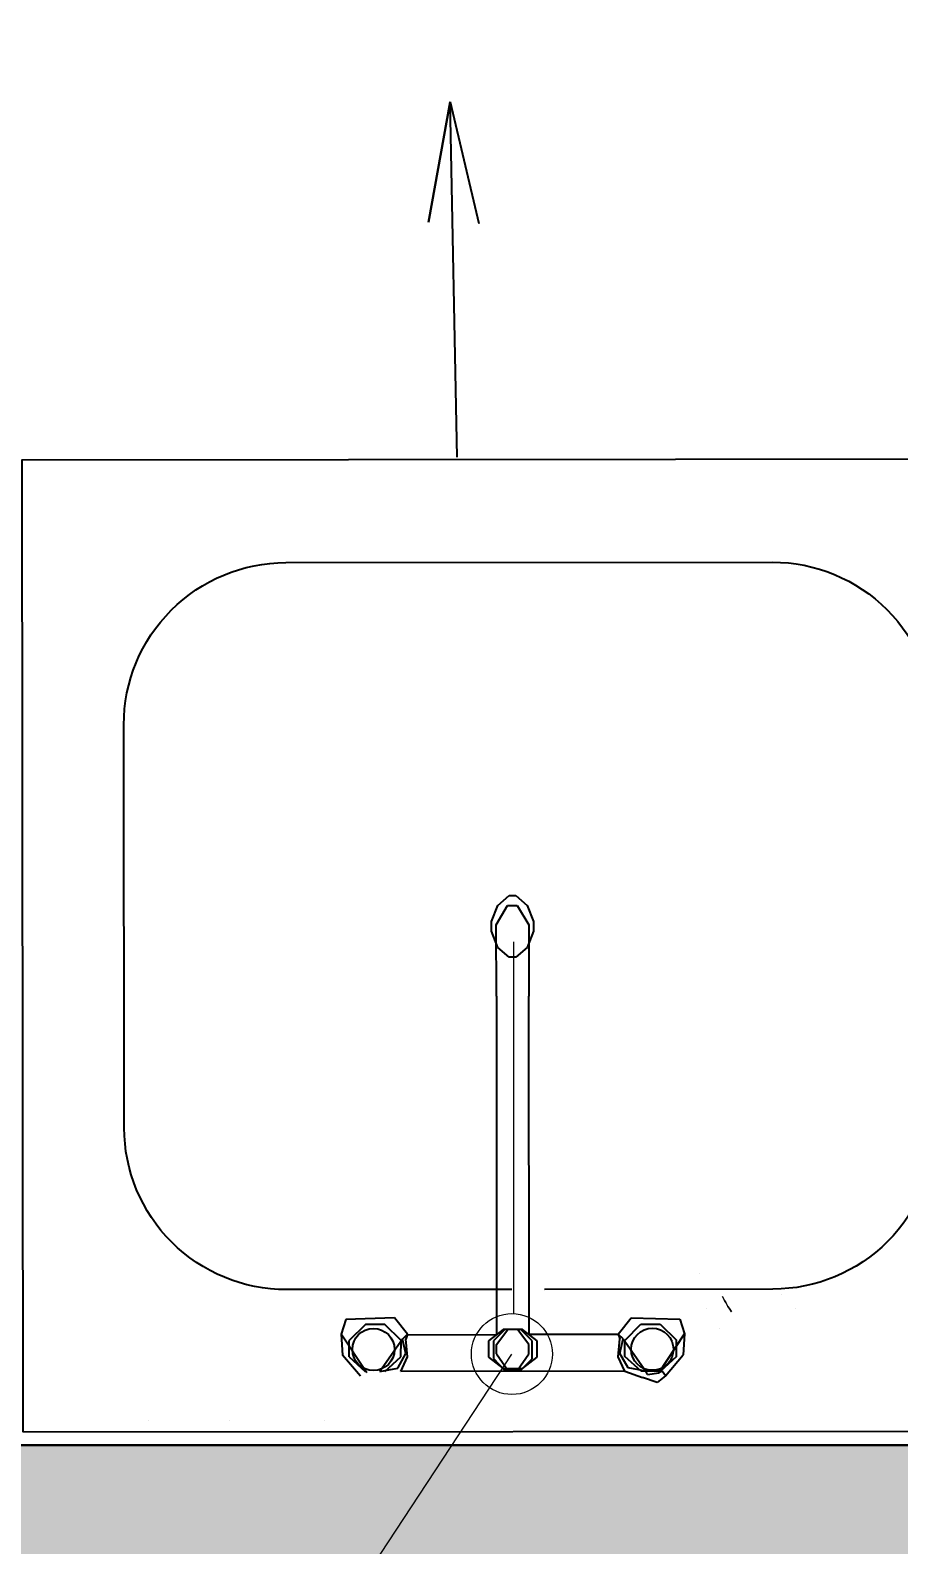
# Model space of a CAD drawing. Header units: millimetres. Extents: x -8689834 to 9419935, y -370377 to 166066.
# Drawn here: x -214098 to -213562, y 109509 to 110444 of the extents above; entities that cross this region are included whole.
import ezdxf
from ezdxf import colors
from ezdxf.entities.mleader import LeaderData, LeaderLine
from ezdxf.math import Vec2, Vec3

# ---------------------------------------------------------------- set-up
doc = ezdxf.new("R2010")
doc.units = ezdxf.units.MM
doc.header["$MEASUREMENT"] = 0
doc.layers.get('0').update_dxf_attribs({"color": 250, "lineweight": 9})
for name, color, linetype, lineweight in [('АР_Отметки', 250, 'Continuous', 15), ('АР_Перегородки газоблок', 165, 'Continuous', 30), ('АР_Перегородки газоблок_Штрих', 165, 'Continuous', 5), ('АР_тонкая линия', 250, 'Continuous', 0), ('ВК_канализация', 32, 'Continuous', 30), ('ТХ_пищеблок', 30, 'Continuous', 20)]:
    doc.layers.add(name, color=color, linetype=linetype, lineweight=lineweight)
doc.layers.add('ТХ_ВК_трапы', color=5, linetype='Continuous')
doc.styles.add('ISOCPEUR', font='isocpeur.ttf', dxfattribs={"width": 0.7})

# ---------------------------------------------------------------- blocks, each defined once
blk = doc.blocks.new('A$C985b353d')
at = {"layer": 'ТХ_ВК_трапы', "color": 18, "ltscale": 100, "true_color": 0x000000}
for p, q in [((6.38, 408.7), (2.19, 189.21)), ((2.19, 189.21), (-11.21, 263.54)), ((-11.21, 263.54), (2.19, 189.21)), ((2.19, 189.21), (19.8, 264.29)), ((-187.9, -0.88), (-262.98, 16.72)), ((192.29, -0.88), (267.37, 16.72)), ((-407.39, 3.3), (-187.9, -0.88)), ((411.78, 3.3), (192.29, -0.88)), ((-187.9, -0.88), (-262.22, -14.29)), ((-262.22, -14.29), (-187.9, -0.88)), ((192.29, -0.88), (266.61, -14.29)), ((266.61, -14.29), (192.29, -0.88)), ((9.66, -190.83), (-3.75, -265.16)), ((-3.75, -265.16), (9.66, -190.83)), ((13.84, -410.32), (9.66, -190.83)), ((9.66, -190.83), (27.26, -265.91))]:
    blk.add_line(p, q, dxfattribs=at)
blk = doc.blocks.new('_DotSmall')
at = {"color": 0, "linetype": 'ByBlock', "const_width": 0.5}
blk.add_lwpolyline([(-0.0625, 0, 1), (0.0625, 0, 1)], format="xyb", close=True, dxfattribs=at)

msp = doc.modelspace()

# ---------------------------------------------------------------- hatches: boundary and pattern name
at = {"layer": 'АР_Перегородки газоблок_Штрих', "ltscale": 100}
h = msp.add_hatch(dxfattribs=at)
h.set_pattern_fill('AR-CONC', scale=30)
h.set_pattern_definition([(50, (0, 0), (215.17805, -18.82564), [22.5, -247.5]), (355, (0, 0), (-41.6254, 225.65764), [18, -198]), (100.45144, (17.93, -1.57), (173.55265, 206.832), [19.12206, -210.34263]), (46.1842, (0, 60), (320.1724, -49.65578), [33.75, -371.25]), (96.63564, (26.68, 55.86), (280.3986, 292.2356), [28.6831, -315.51413]), (351.18416, (0, 60), (280.3986, 292.2356), [27, -297]), (21, (30, 45), (179.07212, -120.78567), [22.5, -247.5]), (326, (30, 45), (72.9946, 217.54501), [18, -198]), (71.45144, (44.92, 34.93), (252.06671, 96.75935), [19.12206, -210.34263]), (37.5, (0, 0), (3.647957, 99.868156), [0, -195.6, 0, -201, 0, -198.75]), (7.5, (0, 0), (78.92086, 118.323514), [0, -114.6, 0, -191.1, 0, -75.75]), (327.5, (-66.9, 0), (160.14673, -6.766462), [0, -75, 0, -234, 0, -310.5]), (317.5, (-96.9, 0), (174.95585, 30.031495), [0, -97.5, 0, -155.4, 0, -220.5])])
h.paths.add_polyline_path([(-212033.92, 110768.73), (-212153.92, 110768.73), (-212153.92, 109570.58), (-217983.92, 109570.58), (-217983.92, 109450.58), (-212153.92, 109450.58), (-212153.92, 108165.99), (-212033.92, 108165.99)])

# ---------------------------------------------------------------- linework, layer by layer
at = {"layer": 'АР_Перегородки газоблок', "color": 7, "ltscale": 100}
msp.add_lwpolyline([(-217983.93, 109570.58), (-212153.92, 109570.58)], dxfattribs=at)
at = {"layer": 'ВК_канализация', "color": 30, "lineweight": 13, "ltscale": 500, "true_color": 0xf26722}
msp.add_lwpolyline([(-213799.68, 109881.4), (-213799.68, 109651.93), (-213799.68, 109651.93)], dxfattribs=at)
at = {"layer": 'ВК_канализация', "color": 18, "lineweight": 13, "ltscale": 500, "true_color": 0x000000, "elevation": 0}
msp.add_lwpolyline([(-214503.99, 108556.42), (-213800.61, 109626.95)], dxfattribs=at)
at = {"layer": 'ВК_канализация', "color": 30, "lineweight": 13, "ltscale": 500, "true_color": 0xf26722}
msp.add_circle((-213800.61, 109626.95), 25, dxfattribs=at)
at = {"layer": 'ТХ_пищеблок', "color": 7, "linetype": 'ByBlock', "lineweight": -2, "ltscale": 100}
for p, q in [((-213813.27, 109893.95, 35.13), (-213809.28, 109903.95, 35.13)), ((-213810.27, 109891.95, 35.13), (-213803.28, 109903.96, 35.13)), ((-213809.28, 109903.95, 35.13), (-213802.29, 109909.96, 35.13)), ((-213803.28, 109903.96, 35.13), (-213797.28, 109903.96, 35.13)), ((-213802.29, 109909.96, 35.13), (-213798.29, 109909.96, 35.13)), ((-213798.29, 109909.96, 35.13), (-213791.28, 109903.97, 35.13)), ((-213797.28, 109903.96, 35.13), (-213790.27, 109891.97, 35.13)), ((-213791.28, 109903.97, 35.13), (-213787.27, 109893.97, 35.13)), ((-213813.27, 109887.95, 35.13), (-213813.27, 109893.95, 35.13)), ((-213787.27, 109893.97, 35.13), (-213787.27, 109887.97, 35.13)), ((-213809.26, 109877.95, 35.13), (-213813.27, 109887.95, 35.13)), ((-213810.23, 109847.95, 35.13), (-213810.27, 109891.95, 35.13)), ((-213787.27, 109887.97, 35.13), (-213791.26, 109877.97, 35.13)), ((-213790.27, 109891.97, 35.13), (-213790.23, 109847.97, 35.13)), ((-213802.25, 109871.96, 35.13), (-213809.26, 109877.95, 35.13)), ((-213791.26, 109877.97, 35.13), (-213798.25, 109871.96, 35.13)), ((-213798.25, 109871.96, 35.13), (-213802.25, 109871.96, 35.13)), ((-213810.23, 109847.95, 35.13), (-213810.05, 109638.98, 35.13)), ((-213790.05, 109638.93, 35.13), (-213790.23, 109847.97, 35.13)), ((-213903.04, 109648.26, 35.13), (-213906.06, 109639.27, 35.13)), ((-213903.04, 109648.26, 35.13), (-213906.06, 109639.27, 35.13)), ((-213873.04, 109649.2, 35.13), (-213903.04, 109648.26, 35.13)), ((-213873.04, 109649.2, 35.13), (-213903.04, 109648.26, 35.13)), ((-213891.05, 109645.24, 35.13), (-213901.06, 109635.26, 35.13)), ((-213891.05, 109645.24, 35.13), (-213901.06, 109635.26, 35.13)), ((-213879.05, 109645.22, 35.13), (-213891.05, 109645.24, 35.13)), ((-213879.05, 109645.22, 35.13), (-213891.05, 109645.24, 35.13)), ((-213869.06, 109635.2, 35.13), (-213879.05, 109645.22, 35.13)), ((-213869.06, 109635.2, 35.13), (-213879.05, 109645.22, 35.13)), ((-213865.06, 109639.19, 35.13), (-213873.04, 109649.2, 35.13)), ((-213865.06, 109639.19, 35.13), (-213873.04, 109649.2, 35.13)), ((-213806.05, 109642.08, 35.13), (-213815.06, 109635.1, 35.13)), ((-213806.05, 109642.08, 35.13), (-213815.06, 109635.1, 35.13)), ((-213805.05, 109642.08, 35.13), (-213812.06, 109635.09, 35.13)), ((-213805.05, 109642.08, 35.13), (-213812.06, 109635.09, 35.13)), ((-213810.14, 109632.87, 35.13), (-213803.12, 109642.06, 35.13)), ((-213794.05, 109642.06, 35.13), (-213806.05, 109642.08, 35.13)), ((-213794.05, 109642.06, 35.13), (-213806.05, 109642.08, 35.13)), ((-213790.08, 109632.88, 35.13), (-213797.12, 109642.06, 35.13)), ((-213788.06, 109635.05, 35.13), (-213795.05, 109642.06, 35.13)), ((-213788.06, 109635.05, 35.13), (-213795.05, 109642.06, 35.13)), ((-213785.06, 109635.04, 35.13), (-213794.05, 109642.06, 35.13)), ((-213785.06, 109635.04, 35.13), (-213794.05, 109642.06, 35.13)), ((-213735.04, 109639.3, 35.13), (-213727.08, 109649.33, 35.13)), ((-213735.04, 109639.3, 35.13), (-213727.08, 109649.33, 35.13)), ((-213731.03, 109635.32, 35.13), (-213721.06, 109645.35, 35.13)), ((-213731.03, 109635.32, 35.13), (-213721.06, 109645.35, 35.13)), ((-213727.08, 109649.33, 35.13), (-213697.07, 109648.44, 35.13)), ((-213727.08, 109649.33, 35.13), (-213697.07, 109648.44, 35.13)), ((-213721.06, 109645.35, 35.13), (-213709.06, 109645.4, 35.13)), ((-213721.06, 109645.35, 35.13), (-213709.06, 109645.4, 35.13)), ((-213709.06, 109645.4, 35.13), (-213699.03, 109635.43, 35.13)), ((-213709.06, 109645.4, 35.13), (-213699.03, 109635.43, 35.13)), ((-213697.07, 109648.44, 35.13), (-213694.04, 109639.45, 35.13)), ((-213697.07, 109648.44, 35.13), (-213694.04, 109639.45, 35.13)), ((-213890.1, 109615.24, 35.13), (-213906.06, 109639.27, 35.13)), ((-213906.06, 109639.27, 35.13), (-213905.08, 109626.26, 35.13)), ((-213890.1, 109615.24, 35.13), (-213906.06, 109639.27, 35.13)), ((-213901.08, 109625.26, 35.13), (-213901.06, 109635.26, 35.13)), ((-213901.08, 109625.26, 35.13), (-213901.06, 109635.26, 35.13)), ((-213868.06, 109636.2, 35.13), (-213882.1, 109616.22, 35.13)), ((-213868.06, 109636.2, 35.13), (-213882.1, 109616.22, 35.13)), ((-213869.08, 109625.2, 35.13), (-213869.06, 109635.2, 35.13)), ((-213869.08, 109625.2, 35.13), (-213869.06, 109635.2, 35.13)), ((-213868.06, 109636.2, 35.13), (-213865.06, 109639.19, 35.13)), ((-213868.06, 109636.2, 35.13), (-213865.06, 109639.19, 35.13)), ((-213866.08, 109627.19, 35.13), (-213868.06, 109636.2, 35.13)), ((-213866.08, 109627.19, 35.13), (-213868.06, 109636.2, 35.13)), ((-213865.06, 109639.19, 35.13), (-213866.06, 109636.19, 35.13)), ((-213865.06, 109639.19, 35.13), (-213866.06, 109636.19, 35.13)), ((-213865.08, 109625.19, 35.13), (-213866.06, 109636.19, 35.13)), ((-213865.08, 109625.19, 35.13), (-213866.06, 109636.19, 35.13)), ((-213865.17, 109638.87, 35.13), (-213810.05, 109638.92, 35.13)), ((-213815.06, 109635.1, 35.13), (-213815.08, 109625.1, 35.13)), ((-213815.06, 109635.1, 35.13), (-213815.08, 109625.1, 35.13)), ((-213812.06, 109635.09, 35.13), (-213812.08, 109624.09, 35.13)), ((-213812.06, 109635.09, 35.13), (-213812.08, 109624.09, 35.13)), ((-213810.13, 109627.03, 35.13), (-213810.14, 109632.87, 35.13)), ((-213790.08, 109627.05, 35.13), (-213790.08, 109632.88, 35.13)), ((-213734.93, 109638.98, 35.13), (-213790.05, 109638.93, 35.13)), ((-213788.08, 109624.05, 35.13), (-213788.06, 109635.05, 35.13)), ((-213788.08, 109624.05, 35.13), (-213788.06, 109635.05, 35.13)), ((-213785.08, 109625.04, 35.13), (-213785.06, 109635.04, 35.13)), ((-213785.08, 109625.04, 35.13), (-213785.06, 109635.04, 35.13)), ((-213735.04, 109639.3, 35.13), (-213734.03, 109636.31, 35.13)), ((-213732.03, 109636.31, 35.13), (-213735.04, 109639.3, 35.13)), ((-213735.04, 109639.3, 35.13), (-213734.03, 109636.31, 35.13)), ((-213732.03, 109636.31, 35.13), (-213735.04, 109639.3, 35.13)), ((-213734.99, 109625.3, 35.13), (-213734.03, 109636.31, 35.13)), ((-213734.99, 109625.3, 35.13), (-213734.03, 109636.31, 35.13)), ((-213734, 109627.31, 35.13), (-213732.03, 109636.31, 35.13)), ((-213734, 109627.31, 35.13), (-213732.03, 109636.31, 35.13)), ((-213732.03, 109636.31, 35.13), (-213717.96, 109616.37, 35.13)), ((-213732.03, 109636.31, 35.13), (-213717.96, 109616.37, 35.13)), ((-213730.99, 109625.32, 35.13), (-213731.03, 109635.32, 35.13)), ((-213730.99, 109625.32, 35.13), (-213731.03, 109635.32, 35.13)), ((-213709.95, 109615.39, 35.13), (-213694.04, 109639.45, 35.13)), ((-213709.95, 109615.39, 35.13), (-213694.04, 109639.45, 35.13)), ((-213698.99, 109625.43, 35.13), (-213699.03, 109635.43, 35.13)), ((-213698.99, 109625.43, 35.13), (-213699.03, 109635.43, 35.13)), ((-213694.04, 109639.45, 35.13), (-213694.99, 109626.45, 35.13)), ((-213894.11, 109613.24, 35.13), (-213905.08, 109626.26, 35.13)), ((-213894.11, 109613.24, 35.13), (-213905.08, 109626.26, 35.13)), ((-213901.08, 109625.26, 35.13), (-213891.1, 109616.24, 35.13)), ((-213901.08, 109625.26, 35.13), (-213891.1, 109616.24, 35.13)), ((-213879.1, 109616.22, 35.13), (-213869.08, 109625.2, 35.13)), ((-213879.1, 109616.22, 35.13), (-213869.08, 109625.2, 35.13)), ((-213871.1, 109618.2, 35.13), (-213866.08, 109627.19, 35.13)), ((-213871.1, 109618.2, 35.13), (-213866.08, 109627.19, 35.13)), ((-213869.1, 109616.2, 35.13), (-213865.08, 109625.19, 35.13)), ((-213869.1, 109616.2, 35.13), (-213865.08, 109625.19, 35.13)), ((-213815.08, 109625.1, 35.13), (-213806.1, 109618.08, 35.13)), ((-213815.08, 109625.1, 35.13), (-213806.1, 109618.08, 35.13)), ((-213812.08, 109624.09, 35.13), (-213805.1, 109617.08, 35.13)), ((-213812.08, 109624.09, 35.13), (-213805.1, 109617.08, 35.13)), ((-213810.08, 109627.09, 35.13), (-213803.1, 109617.07, 35.13)), ((-213810.08, 109627.09, 35.13), (-213803.1, 109617.07, 35.13)), ((-213797.1, 109617.06, 35.13), (-213790.08, 109627.05, 35.13)), ((-213797.1, 109617.06, 35.13), (-213790.08, 109627.05, 35.13)), ((-213795.1, 109617.06, 35.13), (-213788.08, 109624.05, 35.13)), ((-213795.1, 109617.06, 35.13), (-213788.08, 109624.05, 35.13)), ((-213794.1, 109618.06, 35.13), (-213785.08, 109625.04, 35.13)), ((-213794.1, 109618.06, 35.13), (-213785.08, 109625.04, 35.13)), ((-213730.96, 109616.32, 35.13), (-213734.99, 109625.3, 35.13)), ((-213730.96, 109616.32, 35.13), (-213734.99, 109625.3, 35.13)), ((-213728.97, 109618.33, 35.13), (-213734, 109627.31, 35.13)), ((-213728.97, 109618.33, 35.13), (-213734, 109627.31, 35.13)), ((-213720.96, 109616.35, 35.13), (-213730.99, 109625.32, 35.13)), ((-213720.96, 109616.35, 35.13), (-213730.99, 109625.32, 35.13)), ((-213698.99, 109625.43, 35.13), (-213708.96, 109616.4, 35.13)), ((-213698.99, 109625.43, 35.13), (-213708.96, 109616.4, 35.13)), ((-213705.95, 109613.41, 35.13), (-213694.99, 109626.45, 35.13)), ((-213705.95, 109613.41, 35.13), (-213694.99, 109626.45, 35.13)), ((-213882.1, 109616.22, 35.13), (-213871.1, 109618.2, 35.13)), ((-213882.1, 109616.22, 35.13), (-213871.1, 109618.2, 35.13)), ((-213730.96, 109616.32, 35.13), (-213869.1, 109616.2, 35.13)), ((-213806.1, 109618.08, 35.13), (-213794.1, 109618.06, 35.13)), ((-213806.1, 109618.08, 35.13), (-213794.1, 109618.06, 35.13)), ((-213805.1, 109617.08, 35.13), (-213795.1, 109617.06, 35.13)), ((-213805.1, 109617.08, 35.13), (-213795.1, 109617.06, 35.13)), ((-213730.96, 109616.32, 35.13), (-213719.94, 109612.36, 35.13)), ((-213730.96, 109616.32, 35.13), (-213719.94, 109612.36, 35.13)), ((-213717.96, 109616.37, 35.13), (-213728.97, 109618.33, 35.13)), ((-213717.96, 109616.37, 35.13), (-213728.97, 109618.33, 35.13)), ((-213708.96, 109616.4, 35.13), (-213720.96, 109616.35, 35.13)), ((-213708.96, 109616.4, 35.13), (-213720.96, 109616.35, 35.13)), ((-213716.95, 109614.37, 35.13), (-213717.96, 109616.37, 35.13)), ((-213716.95, 109614.37, 35.13), (-213717.96, 109616.37, 35.13)), ((-213716.95, 109614.37, 35.13), (-213709.95, 109615.39, 35.13)), ((-213716.95, 109614.37, 35.13), (-213709.95, 109615.39, 35.13)), ((-213707.96, 109616.4, 35.13), (-213709.95, 109615.39, 35.13)), ((-213707.96, 109616.4, 35.13), (-213709.95, 109615.39, 35.13)), ((-213705.95, 109613.41, 35.13), (-213707.96, 109616.4, 35.13)), ((-213705.95, 109613.41, 35.13), (-213707.96, 109616.4, 35.13)), ((-213710.93, 109609.39, 35.13), (-213719.94, 109612.36, 35.13)), ((-213710.93, 109609.39, 35.13), (-213719.94, 109612.36, 35.13)), ((-213705.95, 109613.41, 35.13), (-213710.93, 109609.39, 35.13)), ((-213705.95, 109613.41, 35.13), (-213710.93, 109609.39, 35.13))]:
    msp.add_line(p, q, dxfattribs=at)
at = {"layer": 'ТХ_пищеблок', "color": 7, "linetype": 'ByBlock', "lineweight": -2, "ltscale": 100, "elevation": 35.13}
msp.add_lwpolyline([(-214102.5, 109578.87), (-213497.5, 109579.4), (-213498.03, 110179.4), (-214103.03, 110178.87), (-214102.5, 109578.87)], dxfattribs=at)
msp.add_lwpolyline([(-213800.58, 109666.87), (-213939.78, 109666.74, -0.414214), (-214039.87, 109766.66), (-214040.09, 110015.47, -0.414214), (-213940.17, 110115.56), (-213639.92, 110115.83, -0.414214), (-213539.83, 110015.91), (-213539.61, 109767.1, -0.414214), (-213639.53, 109667.01), (-213780.58, 109666.88)], format="xyb", dxfattribs=at)
at = {"layer": 'ТХ_пищеблок', "color": 7, "lineweight": 0, "elevation": 35.13}
for points in [[(-213684.94, 109676.42), (-213684.94, 109676.42)], [(-213684.94, 109676.42), (-213684.94, 109676.42)], [(-213634.16, 109663.72), (-213634.16, 109663.72)], [(-213634.16, 109663.72), (-213634.16, 109663.72)], [(-213680.71, 109655.26), (-213680.71, 109655.26)], [(-213680.71, 109655.26), (-213680.71, 109655.26)], [(-213625.7, 109655.26), (-213625.7, 109655.26)], [(-213625.7, 109655.26), (-213625.7, 109655.26)], [(-213672.24, 109642.57), (-213672.24, 109642.57)], [(-213672.24, 109642.57), (-213672.24, 109642.57)]]:
    msp.add_lwpolyline(points, dxfattribs=at)
msp.add_lwpolyline([(-213670.66, 109662.37, 0.030446), (-213665.07, 109652.93, -0.030446)], format="xyb", close=True, dxfattribs=at)
at = {"layer": 'ТХ_пищеблок', "color": 7, "linetype": 'ByBlock', "lineweight": -2, "elevation": 814.11}
for points in [[(-214024.94, 109586.14), (-214024.94, 109586.14)], [(-213974.87, 109586.14), (-213974.87, 109586.14)], [(-213974.87, 109586.14), (-213974.87, 109586.14)], [(-213974.87, 109586.14), (-213974.87, 109586.14)], [(-213916.46, 109586.14), (-213916.46, 109586.14)], [(-213916.46, 109586.14), (-213916.46, 109586.14)], [(-213916.46, 109586.14), (-213916.46, 109586.14)]]:
    msp.add_lwpolyline(points, dxfattribs=at)
at = {"layer": 'ТХ_пищеблок', "color": 7, "linetype": 'ByBlock', "lineweight": -2, "ltscale": 100}
for centre in [(-213886.07, 109629.73, 35.13), (-213886.07, 109629.73, 35.13), (-213714.01, 109629.88, 35.13), (-213714.01, 109629.88, 35.13)]:
    msp.add_circle(centre, 13, dxfattribs=at)

# ---------------------------------------------------------------- block references
at = {"layer": 'АР_тонкая линия', "color": 7, "ltscale": 500}
msp.add_blockref('A$C985b353d', (-213848.34, 110590.9), dxfattribs=at)

# ---------------------------------------------------------------- leaders
at = {"layer": 'АР_Отметки', "color": 7}
ml = msp.add_multileader_mtext('Standard', dxfattribs=at)
ml.set_content('{\\W0.8;-2,730}', color=7, style='ISOCPEUR')
ml.set_leader_properties(color=256, linetype='Continuous', lineweight=-1)
ml.set_arrow_properties(name='DOTSMALL')
ml.build(insert=Vec2(0, 0))
ml.multileader.update_dxf_attribs({"has_text_frame": 1, "text_left_attachment_type": 4, "text_right_attachment_type": 4, "dogleg_length": 100, "arrow_head_size": 180})
ctx = ml.context
ctx.base_point, ctx.char_height, ctx.arrow_head_size, ctx.landing_gap_size, ctx.plane_origin = Vec3(-314791.32, 121809.02, 0), 250, 180, 50, Vec3(-319449.83, 117956.71, 0)
ctx.left_attachment, ctx.right_attachment = 4, 4
notes = []
notes.append((ctx, [(0, (0, 0, 0), (0, 0), (1, 0), 1, [])]))
ctx.mtext.insert, ctx.mtext.width, ctx.mtext.defined_height, ctx.mtext.line_spacing_style, ctx.mtext.flow_direction = Vec3(-314741.32, 122142.35, 0), 769.989, 343.89, 2, 5
ml = msp.add_multileader_mtext('Standard', dxfattribs=at)
ml.set_content('{\\W0.8;-2,430}', color=7, style='ISOCPEUR')
ml.set_leader_properties(color=256, linetype='Continuous', lineweight=-1)
ml.set_arrow_properties(name='DOTSMALL')
ml.build(insert=Vec2(0, 0))
ml.multileader.update_dxf_attribs({"has_text_frame": 1, "text_left_attachment_type": 4, "text_right_attachment_type": 4, "dogleg_length": 100, "arrow_head_size": 180})
ctx = ml.context
ctx.base_point, ctx.char_height, ctx.arrow_head_size, ctx.landing_gap_size, ctx.plane_origin = Vec3(-301002.25, 120038.58), 250, 180, 50, Vec3(-299949.55, 118383.41)
ctx.left_attachment, ctx.right_attachment = 4, 4
notes.append((ctx, [(0, (0, 0, 0), (0, 0), (1, 0), 1, [])]))
ctx.mtext.insert, ctx.mtext.width, ctx.mtext.line_spacing_style, ctx.mtext.flow_direction = Vec3(-300952.25, 120371.92), 852.697, 2, 5
ml = msp.add_multileader_mtext('Standard', dxfattribs=at)
ml.set_content('{\\W0.8;-2,430}', color=7, style='ISOCPEUR')
ml.set_leader_properties(color=256, linetype='Continuous', lineweight=-1)
ml.set_arrow_properties(name='DOTSMALL')
ml.build(insert=Vec2(0, 0))
ml.multileader.update_dxf_attribs({"has_text_frame": 1, "text_left_attachment_type": 4, "text_right_attachment_type": 4, "dogleg_length": 100, "arrow_head_size": 180})
ctx = ml.context
ctx.base_point, ctx.char_height, ctx.arrow_head_size, ctx.landing_gap_size, ctx.plane_origin = Vec3(-336711.89, 117132.66), 250, 180, 50, Vec3(-335659.19, 115477.48)
ctx.left_attachment, ctx.right_attachment = 4, 4
notes.append((ctx, [(0, (0, 0, 0), (0, 0), (1, 0), 1, [])]))
ctx.mtext.insert, ctx.mtext.width, ctx.mtext.line_spacing_style, ctx.mtext.flow_direction = Vec3(-336661.89, 117465.99), 852.697, 2, 5
ml = msp.add_multileader_mtext('Standard', dxfattribs=at)
ml.set_content('{\\W0.8;-2,480}', color=7, style='ISOCPEUR')
ml.set_leader_properties(color=256, linetype='Continuous', lineweight=-1)
ml.set_arrow_properties(name='DOTSMALL')
ml.build(insert=Vec2(0, 0))
ml.multileader.update_dxf_attribs({"has_text_frame": 1, "text_left_attachment_type": 4, "text_right_attachment_type": 4, "dogleg_length": 100, "arrow_head_size": 180})
ctx = ml.context
ctx.base_point, ctx.char_height, ctx.arrow_head_size, ctx.landing_gap_size, ctx.plane_origin = Vec3(-302447.53, 114255.08), 250, 180, 50, Vec3(-301394.84, 112599.9)
ctx.left_attachment, ctx.right_attachment = 4, 4
notes.append((ctx, [(0, (0, 0, 0), (0, 0), (1, 0), 1, [])]))
ctx.mtext.insert, ctx.mtext.width, ctx.mtext.line_spacing_style, ctx.mtext.flow_direction = Vec3(-302397.53, 114588.41), 852.697, 2, 5
for ctx, leaders in notes:
    for number, flags, end, landing, length, lines in leaders:
        leader = LeaderData()
        leader.index, (leader.has_last_leader_line, leader.has_dogleg_vector, leader.attachment_direction) = number, flags
        leader.last_leader_point, leader.dogleg_vector, leader.dogleg_length = Vec3(end), Vec3(landing), length
        for number, points, colour, breaks in lines:
            line = LeaderLine()
            line.index, line.vertices, line.color, line.breaks = number, Vec3.list(points), colors.encode_raw_color(colour), breaks
            leader.lines.append(line)
        ctx.leaders.append(leader)

doc.saveas('drawing.dxf')
